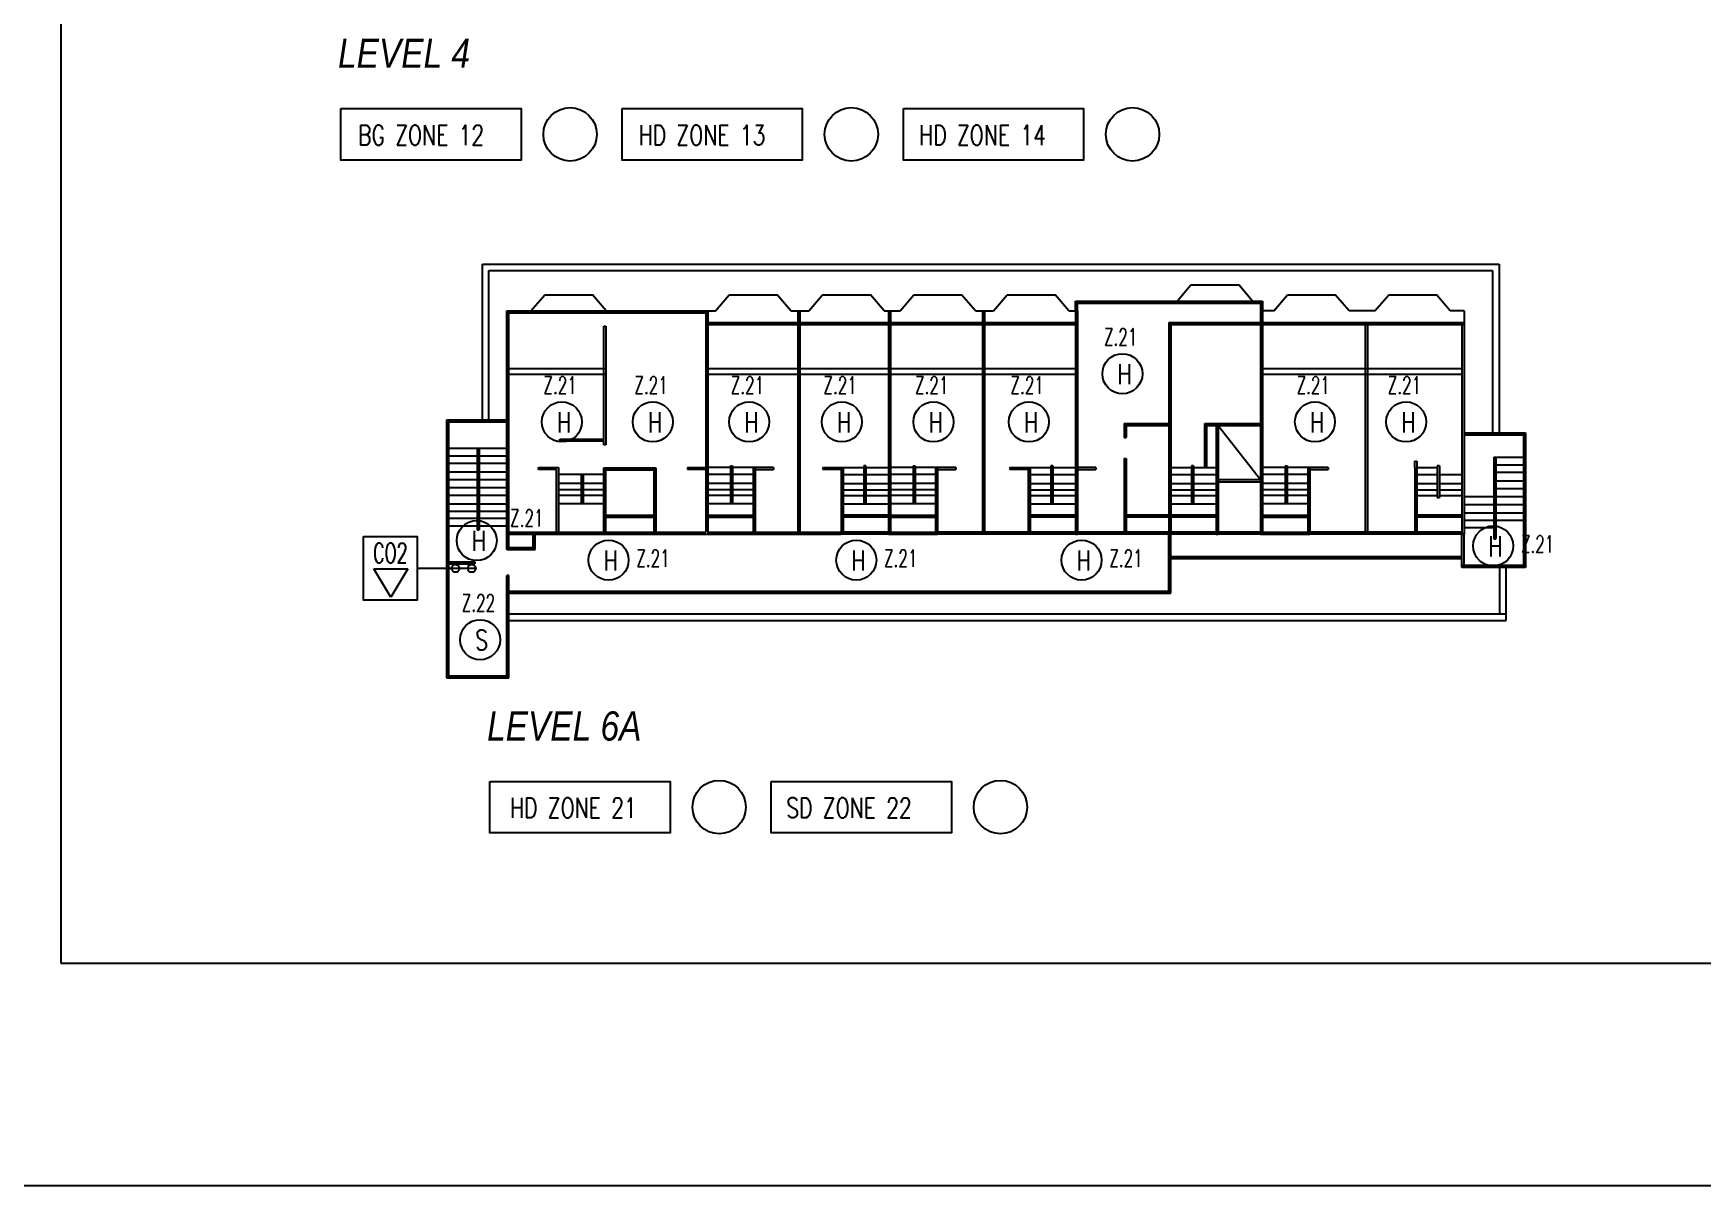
# Model space of a CAD drawing. Extents: x -3977 to 6343, y -1567 to 1206.
# Drawn here: x -3857.2 to -3669.8, y -1468.2 to -1338.8 of the extents above; entities that cross this region are included whole.
import ezdxf

# ---------------------------------------------------------------- set-up
doc = ezdxf.new("R2010")
doc.units = 0
doc.layers.get('0').update_dxf_attribs({"linetype": 'CONTINUOUS'})
for name, color, linetype in [('BUILD', 8, 'CONTINUOUS'), ('ESCAPE_LINE', 80, 'CONTINUOUS'), ('MIMIC_SIZE', 7, 'CONTINUOUS'), ('TEXT', 8, 'CONTINUOUS')]:
    doc.layers.add(name, color=color, linetype=linetype)
doc.styles.add('ARIAL_NARROW_ITALIC', font='ARIALNI.TTF')
doc.styles.add('BADAI', font='romans.shx', dxfattribs={"width": 0.65})
doc.styles.add('PLOT02__REVB$0$NARROW', font='SIMPLEX', dxfattribs={"width": 0.75})

msp = doc.modelspace()

# ---------------------------------------------------------------- linework, layer by layer
at = {"color": 1}
for p, q in [((-3818.959, -1398.973), (-3815.141, -1398.963)), ((-3817.053, -1402.15), (-3818.959, -1398.973)), ((-3815.141, -1398.963), (-3817.053, -1402.15))]:
    msp.add_line(p, q, dxfattribs=at)
at = {"color": 7, "linetype": 'BYBLOCK'}
for points in [[(-3822.652, -1347.267), (-3802.402, -1347.267), (-3802.402, -1353.053), (-3822.652, -1353.053)], [(-3791.051, -1347.267), (-3770.801, -1347.267), (-3770.801, -1353.053), (-3791.051, -1353.053)], [(-3759.45, -1347.267), (-3739.2, -1347.267), (-3739.2, -1353.053), (-3759.45, -1353.053)], [(-3805.901, -1422.822), (-3785.651, -1422.822), (-3785.651, -1428.609), (-3805.901, -1428.609)], [(-3774.3, -1422.822), (-3754.05, -1422.822), (-3754.05, -1428.609), (-3774.3, -1428.609)]]:
    msp.add_lwpolyline(points, close=True, dxfattribs=at)
at = {"color": 1, "linetype": 'BYBLOCK'}
for centre, radius in [((-3796.897, -1350.16), 3), ((-3765.296, -1350.16), 3), ((-3733.695, -1350.16), 3), ((-3734.839, -1377.046), 2.25), ((-3797.82, -1382.458), 2.25), ((-3787.604, -1382.458), 2.25), ((-3776.778, -1382.458), 2.25), ((-3766.361, -1382.458), 2.25), ((-3756.069, -1382.458), 2.25), ((-3745.346, -1382.458), 2.25), ((-3713.201, -1382.458), 2.25), ((-3702.959, -1382.458), 2.25), ((-3807.388, -1395.781), 2.25), ((-3693.177, -1396.387), 2.25), ((-3792.568, -1397.983), 2.25), ((-3764.734, -1397.983), 2.25), ((-3739.423, -1397.983), 2.25), ((-3809.776, -1398.908), 0.441), ((-3807.944, -1398.908), 0.441), ((-3807.004, -1406.925), 2.25), ((-3780.146, -1425.715), 3), ((-3748.545, -1425.715), 3)]:
    msp.add_circle(centre, radius, dxfattribs=at)
at = {"layer": 'ESCAPE_LINE', "color": 0}
for p, q in [((-3854.124, -1103.225), (-3854.124, -1443.225)), ((-3854.124, -1443.225), (-3369.124, -1443.225))]:
    msp.add_line(p, q, dxfattribs=at)
at = {"layer": 'MIMIC_SIZE', "color": 0, "linetype": 'BYBLOCK'}
for p, q in [((-3806.734, -1382.262), (-3806.734, -1364.724)), ((-3806.734, -1364.724), (-3692.518, -1364.724)), ((-3806.011, -1382.262), (-3806.011, -1365.447)), ((-3806.011, -1365.447), (-3693.242, -1365.447)), ((-3693.242, -1365.447), (-3693.242, -1383.667)), ((-3692.518, -1364.724), (-3692.518, -1383.667)), ((-3801.295, -1369.985), (-3799.751, -1368.168)), ((-3799.751, -1368.168), (-3794.375, -1368.168)), ((-3792.831, -1369.985), (-3794.375, -1368.168)), ((-3780.55, -1369.985), (-3779.006, -1368.168)), ((-3779.006, -1368.168), (-3773.63, -1368.168)), ((-3772.086, -1369.985), (-3773.63, -1368.168)), ((-3770.075, -1369.985), (-3768.53, -1368.168)), ((-3768.53, -1368.168), (-3763.155, -1368.168)), ((-3761.61, -1369.985), (-3763.155, -1368.168)), ((-3759.824, -1369.985), (-3758.279, -1368.168)), ((-3758.279, -1368.168), (-3752.904, -1368.168)), ((-3751.359, -1369.985), (-3752.904, -1368.168)), ((-3749.322, -1369.985), (-3747.777, -1368.168)), ((-3747.777, -1368.168), (-3742.402, -1368.168)), ((-3740.857, -1369.985), (-3742.402, -1368.168)), ((-3728.688, -1368.887), (-3727.144, -1367.07)), ((-3727.144, -1367.07), (-3721.768, -1367.07)), ((-3720.224, -1368.887), (-3721.768, -1367.07)), ((-3717.837, -1369.997), (-3716.292, -1368.18)), ((-3716.292, -1368.18), (-3710.916, -1368.18)), ((-3709.372, -1369.997), (-3710.916, -1368.18)), ((-3706.463, -1369.997), (-3704.919, -1368.18)), ((-3704.919, -1368.18), (-3699.543, -1368.18)), ((-3697.999, -1369.997), (-3699.543, -1368.18)), ((-3803.991, -1396.794), (-3803.991, -1369.985)), ((-3803.991, -1369.985), (-3781.417, -1369.985)), ((-3803.991, -1370.213), (-3781.417, -1370.213)), ((-3803.763, -1396.794), (-3803.763, -1369.985)), ((-3781.644, -1369.985), (-3781.644, -1394.829)), ((-3781.644, -1369.985), (-3780.55, -1369.985)), ((-3781.417, -1369.985), (-3781.417, -1395.057)), ((-3772.086, -1369.985), (-3770.075, -1369.985)), ((-3771.294, -1369.985), (-3771.294, -1395.057)), ((-3771.067, -1369.985), (-3771.067, -1395.057)), ((-3761.61, -1369.985), (-3759.824, -1369.985)), ((-3761.136, -1369.985), (-3761.136, -1395.057)), ((-3760.908, -1369.985), (-3760.908, -1395.057)), ((-3751.359, -1369.985), (-3749.322, -1369.985)), ((-3750.541, -1369.985), (-3750.541, -1395.057)), ((-3750.314, -1369.985), (-3750.314, -1395.057)), ((-3740.857, -1369.985), (-3739.892, -1369.985)), ((-3740.119, -1369.985), (-3740.119, -1368.887)), ((-3740.119, -1368.887), (-3719.08, -1368.887)), ((-3740.119, -1369.115), (-3719.08, -1369.115)), ((-3740.119, -1369.985), (-3740.119, -1395.057)), ((-3739.892, -1369.985), (-3739.892, -1368.887)), ((-3739.892, -1369.985), (-3739.892, -1395.057)), ((-3719.307, -1368.887), (-3719.307, -1395.057)), ((-3719.08, -1368.887), (-3719.08, -1395.057)), ((-3719.08, -1369.985), (-3719.08, -1395.057)), ((-3717.837, -1369.997), (-3719.08, -1369.997)), ((-3706.463, -1369.997), (-3709.372, -1369.997)), ((-3696.456, -1369.997), (-3697.999, -1369.997)), ((-3696.456, -1369.997), (-3696.456, -1371.293)), ((-3793.097, -1385.04), (-3793.097, -1371.707)), ((-3793.097, -1371.707), (-3792.87, -1371.707)), ((-3792.87, -1371.707), (-3792.87, -1385.04)), ((-3781.417, -1371.293), (-3739.892, -1371.293)), ((-3781.417, -1371.52), (-3739.892, -1371.52)), ((-3729.61, -1371.293), (-3719.08, -1371.293)), ((-3729.61, -1371.293), (-3729.61, -1395.057)), ((-3729.61, -1371.52), (-3719.08, -1371.52)), ((-3729.383, -1371.293), (-3729.383, -1395.057)), ((-3719.08, -1371.293), (-3696.456, -1371.293)), ((-3719.08, -1371.52), (-3696.456, -1371.52)), ((-3707.544, -1371.293), (-3707.544, -1395.057)), ((-3707.317, -1371.293), (-3707.317, -1395.057)), ((-3696.684, -1371.293), (-3696.684, -1395.057)), ((-3696.456, -1371.293), (-3696.456, -1395.057)), ((-3803.763, -1376.465), (-3792.87, -1376.465)), ((-3803.763, -1377.102), (-3792.87, -1377.102)), ((-3781.644, -1376.465), (-3739.892, -1376.465)), ((-3781.644, -1377.102), (-3739.892, -1377.102)), ((-3719.307, -1376.465), (-3696.684, -1376.465)), ((-3719.307, -1377.102), (-3696.684, -1377.102)), ((-3803.991, -1382.262), (-3810.773, -1382.262)), ((-3810.773, -1382.262), (-3810.773, -1411.214)), ((-3803.991, -1382.49), (-3810.773, -1382.49)), ((-3810.546, -1382.262), (-3810.546, -1411.214)), ((-3734.651, -1382.642), (-3729.383, -1382.642)), ((-3734.651, -1382.642), (-3734.651, -1384.194)), ((-3734.651, -1382.869), (-3729.383, -1382.869)), ((-3734.423, -1382.642), (-3734.423, -1384.194)), ((-3725.569, -1387.589), (-3725.569, -1382.642)), ((-3725.569, -1382.642), (-3724.348, -1382.642)), ((-3725.569, -1382.869), (-3724.348, -1382.869)), ((-3725.341, -1387.589), (-3725.341, -1382.642)), ((-3724.348, -1382.642), (-3719.08, -1382.642)), ((-3724.348, -1382.869), (-3719.08, -1382.869)), ((-3724.298, -1382.642), (-3724.298, -1395.057)), ((-3724.07, -1382.642), (-3724.07, -1395.057)), ((-3724.07, -1382.869), (-3719.307, -1388.943)), ((-3798.036, -1384.629), (-3798.036, -1384.402)), ((-3798.036, -1384.402), (-3793.097, -1384.402)), ((-3793.097, -1384.629), (-3798.036, -1384.629)), ((-3792.87, -1385.04), (-3793.097, -1385.04)), ((-3734.651, -1384.194), (-3734.423, -1384.194)), ((-3696.456, -1383.667), (-3689.549, -1383.667)), ((-3696.456, -1383.895), (-3689.777, -1383.895)), ((-3689.777, -1383.667), (-3689.777, -1398.812)), ((-3689.549, -1383.667), (-3689.549, -1398.812)), ((-3810.546, -1386.275), (-3807.33, -1386.275)), ((-3810.546, -1387.082), (-3807.33, -1387.082)), ((-3810.443, -1385.405), (-3807.103, -1385.405)), ((-3807.33, -1385.405), (-3807.33, -1394.591)), ((-3807.33, -1385.405), (-3803.991, -1385.405)), ((-3807.103, -1385.405), (-3807.103, -1394.591)), ((-3807.103, -1386.275), (-3803.991, -1386.275)), ((-3807.103, -1387.082), (-3803.991, -1387.082)), ((-3734.651, -1386.561), (-3734.651, -1395.057)), ((-3734.651, -1386.561), (-3734.423, -1386.561)), ((-3734.423, -1386.561), (-3734.423, -1395.057)), ((-3701.996, -1387.563), (-3701.996, -1386.882)), ((-3701.996, -1386.882), (-3701.769, -1386.882)), ((-3701.769, -1386.882), (-3701.769, -1387.563)), ((-3693.117, -1386.419), (-3693.117, -1395.604)), ((-3693.117, -1386.419), (-3689.777, -1386.419)), ((-3692.889, -1386.419), (-3692.889, -1395.604)), ((-3810.546, -1388.061), (-3807.33, -1388.061)), ((-3810.546, -1388.915), (-3807.33, -1388.915)), ((-3807.103, -1388.061), (-3803.991, -1388.061)), ((-3807.103, -1388.915), (-3803.991, -1388.915)), ((-3800.462, -1387.79), (-3800.462, -1387.563)), ((-3800.462, -1387.563), (-3798.41, -1387.563)), ((-3798.41, -1387.79), (-3800.462, -1387.79)), ((-3798.41, -1387.563), (-3798.182, -1387.563)), ((-3798.41, -1394.829), (-3798.41, -1387.79)), ((-3798.182, -1387.563), (-3798.182, -1394.829)), ((-3793.097, -1388.377), (-3798.182, -1388.377)), ((-3795.64, -1388.377), (-3795.64, -1391.672)), ((-3795.412, -1388.377), (-3795.412, -1391.672)), ((-3793.097, -1394.829), (-3793.097, -1387.621)), ((-3793.097, -1387.621), (-3787.245, -1387.621)), ((-3793.097, -1387.848), (-3787.245, -1387.848)), ((-3792.87, -1394.829), (-3792.87, -1387.621)), ((-3787.472, -1387.621), (-3787.472, -1394.829)), ((-3787.245, -1387.621), (-3787.245, -1394.829)), ((-3783.697, -1387.563), (-3781.644, -1387.563)), ((-3783.697, -1387.563), (-3783.697, -1387.79)), ((-3781.644, -1387.79), (-3783.697, -1387.79)), ((-3778.874, -1387.589), (-3781.417, -1387.589)), ((-3778.874, -1388.377), (-3781.417, -1388.377)), ((-3778.874, -1387.386), (-3778.874, -1391.672)), ((-3778.874, -1387.386), (-3778.647, -1387.386)), ((-3778.647, -1387.386), (-3778.647, -1388.377)), ((-3776.332, -1387.589), (-3778.647, -1387.589)), ((-3776.332, -1388.377), (-3778.647, -1388.377)), ((-3778.647, -1388.377), (-3778.647, -1391.672)), ((-3776.332, -1387.563), (-3776.332, -1395.057)), ((-3774.052, -1387.563), (-3776.332, -1387.563)), ((-3776.105, -1387.563), (-3776.105, -1395.057)), ((-3776.105, -1387.79), (-3774.052, -1387.79)), ((-3774.052, -1387.563), (-3774.052, -1387.79)), ((-3768.501, -1387.563), (-3766.221, -1387.563)), ((-3768.501, -1387.563), (-3768.501, -1387.79)), ((-3766.448, -1387.79), (-3768.501, -1387.79)), ((-3766.448, -1387.563), (-3766.448, -1395.057)), ((-3766.221, -1387.563), (-3766.221, -1395.057)), ((-3766.221, -1387.589), (-3763.906, -1387.589)), ((-3766.221, -1388.377), (-3763.906, -1388.377)), ((-3763.678, -1387.386), (-3763.906, -1387.386)), ((-3763.906, -1387.386), (-3763.906, -1388.377)), ((-3763.906, -1388.377), (-3763.906, -1391.672)), ((-3763.678, -1387.386), (-3763.678, -1391.672)), ((-3763.678, -1387.589), (-3761.136, -1387.589)), ((-3763.678, -1388.377), (-3761.136, -1388.377)), ((-3758.366, -1387.589), (-3760.908, -1387.589)), ((-3758.366, -1388.377), (-3760.908, -1388.377)), ((-3758.366, -1387.386), (-3758.366, -1391.672)), ((-3758.366, -1387.386), (-3758.138, -1387.386)), ((-3758.138, -1387.386), (-3758.138, -1388.377)), ((-3755.823, -1387.589), (-3758.138, -1387.589)), ((-3755.823, -1388.377), (-3758.138, -1388.377)), ((-3758.138, -1388.377), (-3758.138, -1391.672)), ((-3755.823, -1387.563), (-3755.823, -1395.057)), ((-3753.543, -1387.563), (-3755.823, -1387.563)), ((-3755.596, -1387.563), (-3755.596, -1395.057)), ((-3755.596, -1387.79), (-3753.543, -1387.79)), ((-3753.543, -1387.563), (-3753.543, -1387.79)), ((-3747.484, -1387.563), (-3745.204, -1387.563)), ((-3747.484, -1387.563), (-3747.484, -1387.79)), ((-3745.432, -1387.79), (-3747.484, -1387.79)), ((-3745.432, -1387.563), (-3745.432, -1395.057)), ((-3745.204, -1387.563), (-3745.204, -1395.057)), ((-3745.204, -1387.589), (-3742.889, -1387.589)), ((-3745.204, -1388.377), (-3742.889, -1388.377)), ((-3742.662, -1387.386), (-3742.889, -1387.386)), ((-3742.889, -1387.386), (-3742.889, -1388.377)), ((-3742.889, -1388.377), (-3742.889, -1391.672)), ((-3742.662, -1387.386), (-3742.662, -1391.672)), ((-3742.662, -1387.589), (-3740.119, -1387.589)), ((-3742.662, -1388.377), (-3740.119, -1388.377)), ((-3737.839, -1387.563), (-3740.119, -1387.563)), ((-3739.892, -1387.79), (-3737.839, -1387.79)), ((-3737.839, -1387.563), (-3737.839, -1387.79)), ((-3729.61, -1387.563), (-3729.61, -1395.057)), ((-3729.383, -1387.563), (-3729.383, -1395.057)), ((-3729.383, -1387.589), (-3727.067, -1387.589)), ((-3729.383, -1388.377), (-3727.067, -1388.377)), ((-3726.84, -1387.386), (-3727.067, -1387.386)), ((-3727.067, -1387.386), (-3727.067, -1388.377)), ((-3727.067, -1388.377), (-3727.067, -1391.672)), ((-3726.84, -1387.386), (-3726.84, -1391.672)), ((-3726.84, -1387.589), (-3724.298, -1387.589)), ((-3726.84, -1388.377), (-3724.298, -1388.377)), ((-3724.348, -1388.943), (-3719.08, -1388.943)), ((-3716.537, -1387.589), (-3719.08, -1387.589)), ((-3716.537, -1388.377), (-3719.08, -1388.377)), ((-3716.537, -1387.386), (-3716.537, -1391.672)), ((-3716.537, -1387.386), (-3716.31, -1387.386)), ((-3716.31, -1387.386), (-3716.31, -1388.377)), ((-3713.995, -1387.589), (-3716.31, -1387.589)), ((-3713.995, -1388.377), (-3716.31, -1388.377)), ((-3716.31, -1388.377), (-3716.31, -1391.672)), ((-3713.995, -1387.563), (-3713.995, -1395.057)), ((-3711.715, -1387.563), (-3713.995, -1387.563)), ((-3713.767, -1387.563), (-3713.767, -1395.057)), ((-3713.767, -1387.79), (-3711.715, -1387.79)), ((-3711.715, -1387.563), (-3711.715, -1387.79)), ((-3701.996, -1387.563), (-3701.996, -1395.057)), ((-3701.769, -1387.563), (-3701.769, -1395.057)), ((-3701.769, -1387.589), (-3699.454, -1387.589)), ((-3701.769, -1388.377), (-3699.454, -1388.377)), ((-3699.226, -1387.386), (-3699.454, -1387.386)), ((-3699.454, -1387.386), (-3699.454, -1388.377)), ((-3699.454, -1388.377), (-3699.454, -1390.944)), ((-3699.226, -1387.386), (-3699.226, -1390.944)), ((-3699.226, -1388.377), (-3696.684, -1388.377)), ((-3692.889, -1387.288), (-3689.777, -1387.288)), ((-3692.889, -1388.096), (-3689.777, -1388.096)), ((-3810.546, -1389.831), (-3807.33, -1389.831)), ((-3810.546, -1390.7), (-3807.33, -1390.7)), ((-3807.103, -1389.831), (-3803.991, -1389.831)), ((-3807.103, -1390.7), (-3803.991, -1390.7)), ((-3795.64, -1389.38), (-3798.182, -1389.38)), ((-3795.64, -1390.099), (-3798.182, -1390.099)), ((-3795.64, -1390.737), (-3798.182, -1390.737)), ((-3793.097, -1389.38), (-3795.412, -1389.38)), ((-3793.097, -1390.099), (-3795.412, -1390.099)), ((-3793.097, -1390.737), (-3795.412, -1390.737)), ((-3778.874, -1389.38), (-3781.417, -1389.38)), ((-3778.874, -1390.099), (-3781.417, -1390.099)), ((-3778.874, -1390.737), (-3781.417, -1390.737)), ((-3776.332, -1389.38), (-3778.647, -1389.38)), ((-3776.332, -1390.099), (-3778.647, -1390.099)), ((-3776.332, -1390.737), (-3778.647, -1390.737)), ((-3766.221, -1389.38), (-3763.906, -1389.38)), ((-3766.221, -1390.099), (-3763.906, -1390.099)), ((-3766.221, -1390.737), (-3763.906, -1390.737)), ((-3763.678, -1389.38), (-3761.136, -1389.38)), ((-3763.678, -1390.099), (-3761.136, -1390.099)), ((-3763.678, -1390.737), (-3761.136, -1390.737)), ((-3758.366, -1389.38), (-3760.908, -1389.38)), ((-3758.366, -1390.099), (-3760.908, -1390.099)), ((-3758.366, -1390.737), (-3760.908, -1390.737)), ((-3755.823, -1389.38), (-3758.138, -1389.38)), ((-3755.823, -1390.099), (-3758.138, -1390.099)), ((-3755.823, -1390.737), (-3758.138, -1390.737)), ((-3745.204, -1389.38), (-3742.889, -1389.38)), ((-3745.204, -1390.099), (-3742.889, -1390.099)), ((-3745.204, -1390.737), (-3742.889, -1390.737)), ((-3742.662, -1389.38), (-3740.119, -1389.38)), ((-3742.662, -1390.099), (-3740.119, -1390.099)), ((-3742.662, -1390.737), (-3740.119, -1390.737)), ((-3729.383, -1389.38), (-3727.067, -1389.38)), ((-3729.383, -1390.099), (-3727.067, -1390.099)), ((-3729.383, -1390.737), (-3727.067, -1390.737)), ((-3726.84, -1389.38), (-3724.298, -1389.38)), ((-3726.84, -1390.099), (-3724.298, -1390.099)), ((-3726.84, -1390.737), (-3724.298, -1390.737)), ((-3724.348, -1389.17), (-3719.08, -1389.17)), ((-3716.537, -1389.38), (-3719.08, -1389.38)), ((-3716.537, -1390.099), (-3719.08, -1390.099)), ((-3716.537, -1390.737), (-3719.08, -1390.737)), ((-3713.995, -1389.38), (-3716.31, -1389.38)), ((-3713.995, -1390.099), (-3716.31, -1390.099)), ((-3713.995, -1390.737), (-3716.31, -1390.737)), ((-3701.769, -1389.38), (-3699.454, -1389.38)), ((-3701.769, -1390.099), (-3699.454, -1390.099)), ((-3701.769, -1390.737), (-3699.454, -1390.737)), ((-3699.226, -1389.38), (-3696.684, -1389.38)), ((-3699.226, -1390.099), (-3696.684, -1390.099)), ((-3699.226, -1390.737), (-3696.684, -1390.737)), ((-3696.456, -1390.845), (-3693.117, -1390.845)), ((-3692.889, -1389.074), (-3689.777, -1389.074)), ((-3692.889, -1389.928), (-3689.777, -1389.928)), ((-3692.889, -1390.845), (-3689.777, -1390.845)), ((-3810.546, -1391.663), (-3807.33, -1391.663)), ((-3810.546, -1392.486), (-3807.33, -1392.486)), ((-3807.103, -1391.663), (-3803.991, -1391.663)), ((-3807.103, -1392.486), (-3803.991, -1392.486)), ((-3793.097, -1391.672), (-3798.182, -1391.672)), ((-3776.332, -1391.672), (-3781.417, -1391.672)), ((-3766.221, -1391.672), (-3761.136, -1391.672)), ((-3755.823, -1391.672), (-3760.908, -1391.672)), ((-3745.204, -1391.672), (-3740.119, -1391.672)), ((-3729.383, -1391.672), (-3724.298, -1391.672)), ((-3713.995, -1391.672), (-3719.08, -1391.672)), ((-3699.454, -1390.944), (-3699.226, -1390.944)), ((-3696.456, -1391.714), (-3693.117, -1391.714)), ((-3696.456, -1392.677), (-3693.117, -1392.677)), ((-3692.889, -1391.714), (-3689.777, -1391.714)), ((-3692.889, -1392.677), (-3689.777, -1392.677)), ((-3810.546, -1393.262), (-3807.33, -1393.262)), ((-3810.546, -1394.118), (-3807.33, -1394.118)), ((-3807.33, -1394.591), (-3807.103, -1394.591)), ((-3807.103, -1393.262), (-3803.991, -1393.262)), ((-3807.103, -1394.118), (-3803.991, -1394.118)), ((-3793.097, -1392.917), (-3787.245, -1392.917)), ((-3793.097, -1393.144), (-3787.245, -1393.144)), ((-3781.417, -1392.917), (-3776.105, -1392.917)), ((-3781.417, -1393.144), (-3776.105, -1393.144)), ((-3761.136, -1392.917), (-3766.448, -1392.917)), ((-3761.136, -1393.144), (-3766.448, -1393.144)), ((-3760.908, -1392.917), (-3755.596, -1392.917)), ((-3760.908, -1393.144), (-3755.596, -1393.144)), ((-3740.119, -1392.917), (-3745.432, -1392.917)), ((-3740.119, -1393.144), (-3745.432, -1393.144)), ((-3729.383, -1392.917), (-3734.651, -1392.917)), ((-3729.383, -1393.144), (-3734.651, -1393.144)), ((-3724.298, -1392.917), (-3729.61, -1392.917)), ((-3724.298, -1393.144), (-3729.61, -1393.144)), ((-3719.08, -1392.917), (-3713.767, -1392.917)), ((-3719.08, -1393.144), (-3713.767, -1393.144)), ((-3696.684, -1392.917), (-3701.996, -1392.917)), ((-3696.684, -1393.144), (-3701.996, -1393.144)), ((-3696.456, -1393.5), (-3693.117, -1393.5)), ((-3696.456, -1394.308), (-3693.117, -1394.308)), ((-3692.889, -1393.5), (-3689.777, -1393.5)), ((-3803.763, -1394.829), (-3781.644, -1394.829)), ((-3803.763, -1395.057), (-3781.417, -1395.057)), ((-3801.032, -1396.794), (-3801.032, -1395.057)), ((-3800.804, -1396.794), (-3800.804, -1395.057)), ((-3781.417, -1394.829), (-3776.105, -1394.829)), ((-3781.417, -1395.057), (-3776.105, -1395.057)), ((-3776.105, -1394.829), (-3766.448, -1394.829)), ((-3776.105, -1395.057), (-3766.448, -1395.057)), ((-3761.136, -1394.829), (-3766.448, -1394.829)), ((-3761.136, -1395.057), (-3766.448, -1395.057)), ((-3760.908, -1395.057), (-3761.136, -1395.057)), ((-3761.136, -1395.057), (-3760.908, -1395.057)), ((-3760.908, -1394.829), (-3755.596, -1394.829)), ((-3760.908, -1395.057), (-3755.596, -1395.057)), ((-3740.119, -1394.829), (-3755.596, -1394.829)), ((-3740.119, -1395.057), (-3755.596, -1395.057)), ((-3739.892, -1395.057), (-3740.119, -1395.057)), ((-3740.119, -1395.057), (-3739.892, -1395.057)), ((-3719.08, -1394.829), (-3739.892, -1394.829)), ((-3719.08, -1395.057), (-3739.892, -1395.057)), ((-3724.298, -1394.829), (-3729.61, -1394.829)), ((-3724.298, -1395.057), (-3729.61, -1395.057)), ((-3729.61, -1401.689), (-3729.61, -1395.057)), ((-3729.383, -1401.689), (-3729.383, -1395.057)), ((-3724.07, -1395.057), (-3724.298, -1395.057)), ((-3724.298, -1395.057), (-3724.07, -1395.057)), ((-3719.08, -1395.057), (-3719.307, -1395.057)), ((-3719.307, -1395.057), (-3719.08, -1395.057)), ((-3719.08, -1394.829), (-3713.767, -1394.829)), ((-3719.08, -1395.057), (-3713.767, -1395.057)), ((-3696.684, -1394.829), (-3713.767, -1394.829)), ((-3696.684, -1395.057), (-3713.767, -1395.057)), ((-3696.456, -1395.057), (-3696.684, -1395.057)), ((-3696.684, -1395.057), (-3696.456, -1395.057)), ((-3696.684, -1398.812), (-3696.684, -1395.057)), ((-3696.456, -1398.812), (-3696.456, -1395.057)), ((-3693.117, -1395.604), (-3692.889, -1395.604)), ((-3810.773, -1398.176), (-3807.587, -1398.176)), ((-3803.991, -1396.566), (-3800.804, -1396.566)), ((-3803.991, -1396.794), (-3800.804, -1396.794)), ((-3696.684, -1397.591), (-3729.383, -1397.591)), ((-3696.684, -1397.818), (-3729.383, -1397.818)), ((-3810.773, -1398.403), (-3807.587, -1398.403)), ((-3803.991, -1411.214), (-3803.991, -1399.714)), ((-3803.763, -1399.714), (-3803.991, -1399.714)), ((-3803.763, -1411.214), (-3803.763, -1399.714)), ((-3689.549, -1398.585), (-3696.684, -1398.585)), ((-3689.549, -1398.812), (-3696.684, -1398.812)), ((-3692.428, -1404.024), (-3692.428, -1398.812)), ((-3691.705, -1404.748), (-3691.705, -1398.812)), ((-3803.763, -1401.461), (-3729.383, -1401.461)), ((-3803.763, -1401.689), (-3729.383, -1401.689)), ((-3803.763, -1404.024), (-3691.705, -1404.024)), ((-3803.763, -1404.748), (-3691.705, -1404.748)), ((-3810.773, -1410.987), (-3803.763, -1410.987)), ((-3810.773, -1411.214), (-3803.763, -1411.214))]:
    msp.add_line(p, q, dxfattribs=at)
at = {"layer": 'MIMIC_SIZE', "color": 0}
msp.add_line((-3807.587, -1398.176), (-3807.587, -1398.403), dxfattribs=at)
at = {"layer": 'MIMIC_SIZE', "color": 1}
msp.add_line((-3807.503, -1398.908), (-3814.083, -1398.908), dxfattribs=at)
at = {"layer": 'MIMIC_SIZE'}
msp.add_line((-3884.124, -1468.225), (-3339.124, -1468.225), dxfattribs=at)
at = {"layer": 'MIMIC_SIZE', "color": 1}
msp.add_lwpolyline([(-3820.092, -1395.325), (-3814.083, -1395.325), (-3814.083, -1402.49), (-3820.092, -1402.49)], close=True, dxfattribs=at)

# ---------------------------------------------------------------- texts
at = {"color": 7, "style": 'PLOT02__REVB$0$NARROW', "width": 0.75}
for s, p in [('BG ZONE 12', (-3820.723, -1351.369)), ('HD ZONE 13', (-3789.202, -1351.369)), ('HD ZONE 14', (-3757.681, -1351.369)), ('HD ZONE 21', (-3803.652, -1426.924)), ('SD ZONE 22', (-3772.611, -1426.924))]:
    msp.add_text(s, height=2.2387, dxfattribs=at).set_placement(p)
at = {"color": 1, "linetype": 'BYBLOCK', "style": 'PLOT02__REVB$0$NARROW', "width": 0.75}
for s, p in [('H', (-3735.398, -1378.216, 7592.521)), ('H', (-3798.379, -1383.628, 7592.521)), ('H', (-3788.162, -1383.628, 7592.521)), ('H', (-3777.337, -1383.628, 7592.521)), ('H', (-3766.92, -1383.628, 7592.521)), ('H', (-3756.628, -1383.628, 7592.521)), ('H', (-3745.905, -1383.628, 7592.521)), ('H', (-3713.759, -1383.628, 7592.521)), ('H', (-3703.518, -1383.628, 7592.521)), ('H', (-3807.947, -1396.951, 7592.521)), ('H', (-3693.736, -1397.557, 7592.521)), ('H', (-3793.127, -1399.153, 7592.521)), ('H', (-3765.293, -1399.153, 7592.521)), ('H', (-3739.981, -1399.153, 7592.521)), ('S', (-3807.562, -1408.094, 7592.521))]:
    msp.add_text(s, height=2.255, dxfattribs=at).set_placement(p)
at = {"layer": 'BUILD', "color": 0, "linetype": 'BYBLOCK', "style": 'ARIAL_NARROW_ITALIC'}
for s, p in [('LEVEL 4', (-3822.97, -1342.691)), ('LEVEL 6A', (-3806.219, -1418.247))]:
    msp.add_text(s, height=3.2812, dxfattribs=at).set_placement(p)
at = {"layer": 'TEXT', "color": 1, "style": 'BADAI', "width": 0.65}
for s, height, p in [('Z.21', 1.9203, (-3736.901, -1373.878, -2486.804)), ('Z.21', 1.9203, (-3799.882, -1379.29, -2486.804)), ('Z.21', 1.9203, (-3789.666, -1379.29, -2486.804)), ('Z.21', 1.9203, (-3778.84, -1379.29, -2486.804)), ('Z.21', 1.9203, (-3768.423, -1379.29, -2486.804)), ('Z.21', 1.9203, (-3758.131, -1379.29, -2486.804)), ('Z.21', 1.9203, (-3747.408, -1379.29, -2486.804)), ('Z.21', 1.9203, (-3715.263, -1379.29, -2486.804)), ('Z.21', 1.9203, (-3705.021, -1379.29, -2486.804)), ('Z.21', 1.9203, (-3803.621, -1394.22, -2486.804)), ('CO2', 2.2157, (-3819.036, -1398.284)), ('Z.21', 1.9203, (-3690.059, -1397.139, -2486.804)), ('Z.21', 1.9203, (-3789.45, -1398.735, -2486.804)), ('Z.21', 1.9203, (-3761.616, -1398.735, -2486.804)), ('Z.21', 1.9203, (-3736.305, -1398.735, -2486.804)), ('Z.22', 1.9203, (-3809.066, -1403.757, -2486.804))]:
    msp.add_text(s, height=height, dxfattribs=at).set_placement(p)

doc.saveas('drawing.dxf')
